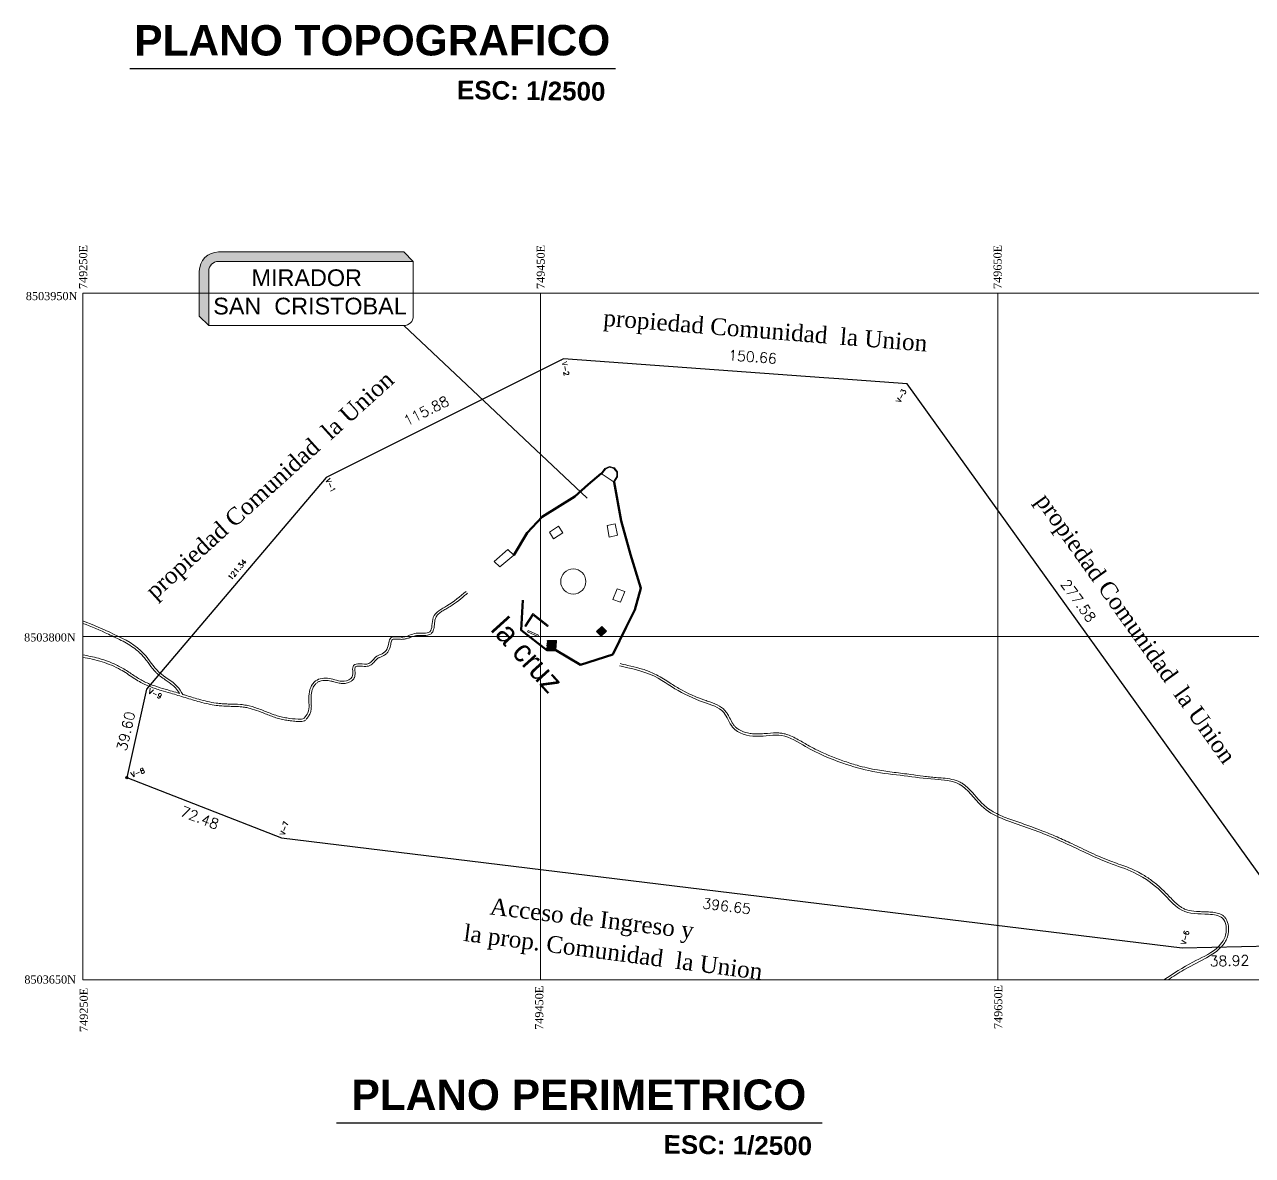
# Model space of a CAD drawing. Header units: metres. Extents: x 706327 to 709352, y 8490049 to 8490642.
# Drawn here: x 707735.1 to 707949.8, y 8490207.3 to 8490404.9 of the extents above; entities that cross this region are included whole.
import ezdxf
from ezdxf.enums import TextEntityAlignment as Align

# ---------------------------------------------------------------- set-up
doc = ezdxf.new("R2010")
doc.units = ezdxf.units.M
for name, color, linetype, lineweight in [('1-blanco', 7, 'Continuous', 25), ('2D Drafting - General_Pen_No__1', 7, 'Continuous', 13), ('auxiliar', 1, 'Continuous', 9), ('CUADROS', 9, 'Continuous', 20), ('EICers.Inodoros', 190, 'Continuous', 0), ('MUROS-05', 5, 'Continuous', 30), ('TEXTO', 152, 'Continuous', 0), ('Textos', 7, 'Continuous', 25)]:
    doc.layers.add(name, color=color, linetype=linetype, lineweight=lineweight)
for name, color, linetype in [('C-SSWR-PIPE-PATT', 7, 'Continuous'), ('C-TOPO', 7, 'Continuous'), ('C-TOPO-MINR', 8, 'Continuous'), ('C-TOPO-MINR-N', 11, 'Continuous')]:
    doc.layers.add(name, color=color, linetype=linetype)
doc.styles.add('ARIAL', font='arial.ttf')
doc.styles.add('L120', font='times.ttf', dxfattribs={"height": 3})
doc.styles.add('ROMANS', font='romans.shx', dxfattribs={"height": 0.75})
doc.styles.get("Standard").update_dxf_attribs({"font": 'simplex.shx'})

msp = doc.modelspace()

# ---------------------------------------------------------------- hatches: boundary and pattern name
at = {"layer": 'C-TOPO'}
h = msp.add_hatch(dxfattribs=at)
h.set_pattern_fill('ANSI31', color=256, scale=0.06, angle=45)
h.set_pattern_definition([(90, (408045.33272, 5088777.94566), (-0.1905, 0), [])])
h.paths.add_polyline_path([(707836.8886, 8490298.8806), (707836.0916, 8490299.6898), (707835.1708, 8490298.8099), (707835.9678, 8490298.0006)])
h = msp.add_hatch(dxfattribs=at)
h.set_pattern_fill('ANSI31', color=256, scale=0.06, angle=15)
h.set_pattern_definition([(60, (408045.33272, 5088777.94566), (-0.164977839421, 0.09525), [])])
h.paths.add_polyline_path([(707828.1537, 8490297.2557), (707826.556, 8490297.2449), (707826.4723, 8490296.0739), (707826.5482, 8490296.0771), (707826.757, 8490296.0917), (707826.9995, 8490296.1168), (707827.2621, 8490296.1553), (707827.5311, 8490296.2097), (707827.7819, 8490296.2601), (707828.0028, 8490296.2961), (707828.0862, 8490296.3125)])
h.paths.add_polyline_path([(707828.0862, 8490296.3125), (707828.0028, 8490296.2961), (707827.7819, 8490296.2601), (707827.5311, 8490296.2097), (707827.2621, 8490296.1553), (707826.9995, 8490296.1168), (707826.757, 8490296.0917), (707826.5482, 8490296.0771), (707826.4723, 8490296.0739), (707826.4361, 8490295.5687), (707828.0338, 8490295.5795)])
at = {"layer": 'CUADROS'}
h = msp.add_hatch(color=256, dxfattribs=at)
edge = h.paths.add_edge_path()
edge.add_line((707765.7005, 8490353.9363), (707767.348, 8490352.282))
edge.add_line((707767.348, 8490352.282), (707767.348, 8490361.8126))
edge.add_arc((707769.0355, 8490361.8126), 1.6875, 450, 540, ccw=False)
edge.add_line((707769.0355, 8490363.5001), (707803.1167, 8490363.5001))
edge.add_line((707803.1167, 8490363.5001), (707801.476, 8490365.1476))
edge.add_line((707801.476, 8490365.1476), (707769.0755, 8490365.1476))
edge.add_arc((707769.0755, 8490361.7726), 3.375, 450, 540)
edge.add_line((707765.7005, 8490361.7726), (707765.7005, 8490353.9363))

# ---------------------------------------------------------------- linework, layer by layer
at = {"layer": 'C-SSWR-PIPE-PATT', "elevation": 5839.497, "flags": 128}
for points in [[(707874.9054, 8490343.1526), (707829.3489, 8490346.4666), (707787.8845, 8490325.7461), (707787.8845, 8490325.7461), (707756.4485, 8490288.7656)], [(707756.4485, 8490288.7656), (707756.4485, 8490288.7656), (707756.4485, 8490288.7656), (707756.4485, 8490288.7656), (707756.4485, 8490288.7656), (707756.4485, 8490288.7656), (707753.0283, 8490273.2994), (707753.0283, 8490273.2994), (707780.0389, 8490262.7657), (707780.0389, 8490262.7657), (707780.0389, 8490262.7657), (707780.0389, 8490262.7657), (707780.0389, 8490262.7657), (707780.0389, 8490262.7657), (707780.0389, 8490262.7657), (707937.5341, 8490243.5657), (707953.1002, 8490243.8982), (707954.2166, 8490251.9047), (707954.2166, 8490251.9047), (707954.2166, 8490251.9047), (707954.2166, 8490251.9047), (707889.4532, 8490342.0944), (707877.5273, 8490342.9619)], [(707877.5273, 8490342.9619), (707874.9054, 8490343.1526)]]:
    msp.add_lwpolyline(points, dxfattribs=at)
at = {"layer": 'C-SSWR-PIPE-PATT'}
msp.add_circle((707753.0283, 8490273.2994, 5839.497), 0.1964, dxfattribs=at)
at = {"layer": 'C-TOPO-MINR', "color": 136, "linetype": 'Continuous', "lineweight": 0, "elevation": 5839.497}
msp.add_lwpolyline([(707829.0086, 8490346.1704), (707829.0085, 8490346.1708)], dxfattribs=at)
at = {"layer": 'C-TOPO-MINR-N', "lineweight": 5}
for p, q in [((707745.3327, 8490237.9457, 5839.497), (707745.3327, 8490357.9457, 5839.497)), ((707745.3327, 8490357.9457, 5839.497), (707965.3327, 8490357.9457, 5839.497)), ((707825.3327, 8490237.9457, 5839.497), (707825.3327, 8490357.9457, 5839.497)), ((707905.3327, 8490237.9457, 5839.497), (707905.3327, 8490357.9457, 5839.497)), ((707745.3327, 8490297.9457, 5839.497), (707965.3327, 8490297.9457, 5839.497)), ((707745.3327, 8490237.9457, 5839.497), (707965.3327, 8490237.9457, 5839.497))]:
    msp.add_line(p, q, dxfattribs=at)
at = {"layer": 'CUADROS', "color": 7, "elevation": 5839.497}
msp.add_lwpolyline([(707767.348, 8490352.282), (707765.7005, 8490353.9363), (707765.7005, 8490361.7726, -0.41421356), (707769.0755, 8490365.1476), (707801.476, 8490365.1476), (707801.476, 8490365.1476), (707803.1167, 8490363.5001)], format="xyb", dxfattribs=at)
msp.add_lwpolyline([(707803.1167, 8490363.5001), (707803.1167, 8490363.5001), (707803.1167, 8490353.9695, -0.41421356), (707801.4292, 8490352.282), (707801.4292, 8490352.282), (707767.348, 8490352.282), (707767.348, 8490361.8126, -0.41421356), (707769.0355, 8490363.5001)], format="xyb", close=True, dxfattribs=at)
at = {"layer": 'CUADROS', "color": 7, "elevation": 5839.497, "flags": 128}
for points in [[(707801.4292, 8490352.282), (707801.4292, 8490352.282), (707801.4292, 8490352.282), (707833.5017, 8490322.1249)], [(707835.9816, 8490326.4225), (707836.6224, 8490327.2908), (707837.4023, 8490327.6823), (707838.2705, 8490327.4227), (707838.8232, 8490326.7307), (707838.8266, 8490325.8784), (707838.2332, 8490324.94)], [(707836.0781, 8490326.3513), (707836.7019, 8490327.1965), (707837.4136, 8490327.5537), (707838.2002, 8490327.3185), (707838.7034, 8490326.6885), (707838.7065, 8490325.9129), (707838.1335, 8490325.0053), (707838.3207, 8490324.1461)], [(707835.9776, 8490326.4171), (707838.2332, 8490324.94)], [(707826.5655, 8490299.6809), (707826.6742, 8490299.8502), (707823.9999, 8490301.9961), (707822.6116, 8490299.8031), (707822.7862, 8490299.7017), (707824.0492, 8490301.7001), (707826.5655, 8490299.6809)]]:
    msp.add_lwpolyline(points, dxfattribs=at)
for points in [[(707829.228, 8490316.0694), (707827.6499, 8490315.0454), (707826.9323, 8490316.1822), (707828.5104, 8490317.2062)], [(707836.9972, 8490317.3197), (707838.4123, 8490317.6555), (707838.791, 8490315.6425), (707837.376, 8490315.3067)], [(707820.6637, 8490312.1818), (707818.2379, 8490310.1084), (707817.2252, 8490311.0566), (707819.6509, 8490313.13)], [(707838.7482, 8490306.3005), (707840.1217, 8490305.8223), (707839.358, 8490303.9217), (707837.9845, 8490304.3998)], [(707835.9678, 8490298.0006), (707835.1708, 8490298.8099), (707836.0916, 8490299.6898), (707836.8886, 8490298.8806)], [(707823.1716, 8490298.9836), (707825.0024, 8490298.1998), (707824.906, 8490297.9723), (707823.0752, 8490298.7561)], [(707828.0338, 8490295.5795), (707828.0338, 8490295.5795), (707826.4361, 8490295.5687), (707826.556, 8490297.2449), (707828.1537, 8490297.2557), (707828.1537, 8490297.2557)]]:
    msp.add_lwpolyline(points, close=True, dxfattribs=at)
at = {"layer": 'CUADROS', "color": 7}
msp.add_circle((707831.0855, 8490307.5544, 5839.497), 2.1965, dxfattribs=at)
at = {"layer": 'EICers.Inodoros', "linetype": 'Continuous', "lineweight": 5, "elevation": 5839.497, "flags": 128}
msp.add_lwpolyline([(707937.8422, 8490239.6966), (707941.7794, 8490241.8029), (707943.5284, 8490242.9203), (707944.1302, 8490243.4566), (707944.4001, 8490243.7123)], dxfattribs=at)
at = {"layer": 'EICers.Inodoros', "linetype": 'Continuous', "lineweight": 5}
for points, knots in [([(707762.8231, 8490287.8228, 5839.497), (707762.9234, 8490287.7917, 5839.497), (707763.0236, 8490287.7606, 5839.497), (707763.952, 8490287.472, 5839.497), (707764.7748, 8490287.2137, 5839.497), (707766.0964, 8490286.8447, 5839.497), (707766.5946, 8490286.7159, 5839.497), (707767.6111, 8490286.4879, 5839.497), (707768.1295, 8490286.3898, 5839.497), (707768.9978, 8490286.2673, 5839.497), (707769.3454, 8490286.2295, 5839.497), (707770.0465, 8490286.1787, 5839.497), (707770.4011, 8490286.1646, 5839.497), (707771.4721, 8490286.1327, 5839.497), (707772.1956, 8490286.1251, 5839.497), (707773.2546, 8490286.0349, 5839.497), (707773.5926, 8490285.9942, 5839.497), (707774.6001, 8490285.8141, 5839.497), (707775.2521, 8490285.6156, 5839.497), (707776.531, 8490285.1567, 5839.497), (707777.1589, 8490284.8964, 5839.497), (707778.2173, 8490284.4803, 5839.497), (707778.6489, 8490284.317, 5839.497), (707779.3966, 8490284.0721, 5839.497), (707779.7114, 8490283.9811, 5839.497), (707780.3484, 8490283.8273, 5839.497), (707780.6703, 8490283.7633, 5839.497), (707781.6443, 8490283.6035, 5839.497), (707782.3052, 8490283.5399, 5839.497), (707783.3525, 8490283.4782, 5839.497), (707783.7337, 8490283.4638, 5839.497), (707784.0559, 8490283.6819, 5839.497), (707784.2951, 8490283.9858, 5839.497), (707785.1552, 8490285.0786, 5839.497), (707784.5268, 8490287.5077, 5839.497), (707785.5652, 8490290.52, 5839.497), (707788.6004, 8490290.8843, 5839.497), (707790.5394, 8490289.8064, 5839.497), (707793.0162, 8490290.7222, 5839.497), (707792.0933, 8490293.008, 5839.497), (707793.9549, 8490293.2785, 5839.497), (707795.5475, 8490292.8598, 5839.497), (707796.3831, 8490294.5349, 5839.497), (707797.756, 8490294.8592, 5839.497), (707798.863, 8490295.8732, 5839.497), (707798.7144, 8490298.3187, 5839.497), (707801.6117, 8490297.5058, 5839.497), (707803.3843, 8490298.8823, 5839.497), (707806.6608, 8490298.0908, 5839.497), (707806.0894, 8490301.8935, 5839.497), (707809.4492, 8490303.3908, 5839.497), (707811.2794, 8490304.9405, 5839.497), (707812.3269, 8490305.8274, 5839.497)], [551.27195983, 551.27195983, 551.27195983, 551.27195983, 552.05092309, 552.05092309, 558.49473727, 558.49473727, 562.39048486, 562.39048486, 566.41725299, 566.41725299, 569.091744, 569.091744, 571.76623501, 571.76623501, 577.11521704, 577.11521704, 579.62897904, 579.62897904, 584.65650305, 584.65650305, 589.68402707, 589.68402707, 593.15923528, 593.15923528, 595.68001974, 595.68001974, 598.20080419, 598.20080419, 603.24237309, 603.24237309, 606.0992864, 606.0992864, 606.0992864, 608.91048765, 616.20912091, 623.49096983, 629.54535944, 636.13741858, 640.20249999, 645.20791609, 647.88233274, 651.93053133, 656.61891924, 659.18471545, 662.25161358, 667.32745603, 672.61835737, 678.68645101, 684.62143849, 691.00355937, 698.84632669, 709.33980731, 709.33980731, 709.33980731, 709.33980731]), ([(707784.3702, 8490283.4345, 5839.497), (707784.434, 8490283.5156, 5839.497), (707784.4992, 8490283.5984, 5839.497), (707784.6934, 8490283.8538, 5839.497), (707784.8214, 8490284.0331, 5839.497), (707784.9848, 8490284.3259, 5839.497), (707785.0345, 8490284.4278, 5839.497), (707785.1177, 8490284.6357, 5839.497), (707785.1515, 8490284.7408, 5839.497), (707785.233, 8490285.057, 5839.497), (707785.2611, 8490285.2687, 5839.497), (707785.2874, 8490285.6888, 5839.497), (707785.2856, 8490285.8975, 5839.497), (707785.2656, 8490286.4847, 5839.497), (707785.2353, 8490286.8594, 5839.497), (707785.2347, 8490287.4288, 5839.497), (707785.2445, 8490287.6304, 5839.497), (707785.292, 8490288.0325, 5839.497), (707785.3289, 8490288.2313, 5839.497), (707785.4633, 8490288.7421, 5839.497), (707785.5852, 8490289.0395, 5839.497), (707785.8428, 8490289.4535, 5839.497), (707785.9576, 8490289.5967, 5839.497), (707786.2064, 8490289.8314, 5839.497), (707786.3381, 8490289.9247, 5839.497), (707786.6385, 8490290.0813, 5839.497), (707786.8052, 8490290.1436, 5839.497), (707787.3663, 8490290.288, 5839.497), (707787.8001, 8490290.3078, 5839.497), (707788.3823, 8490290.2384, 5839.497), (707788.5489, 8490290.2057, 5839.497), (707788.8881, 8490290.123, 5839.497), (707789.0595, 8490290.0734, 5839.497), (707789.5253, 8490289.938, 5839.497), (707789.8278, 8490289.8487, 5839.497), (707790.3643, 8490289.756, 5839.497), (707790.5833, 8490289.7335, 5839.497), (707791.0668, 8490289.7386, 5839.497), (707791.3359, 8490289.7721, 5839.497), (707791.8157, 8490289.9041, 5839.497), (707792.0283, 8490289.9892, 5839.497), (707792.3682, 8490290.2018, 5839.497), (707792.5038, 8490290.3136, 5839.497), (707792.6807, 8490290.5303, 5839.497), (707792.737, 8490290.6167, 5839.497), (707792.8146, 8490290.7775, 5839.497), (707792.8407, 8490290.8471, 5839.497), (707792.8806, 8490290.9843, 5839.497), (707792.8951, 8490291.0526, 5839.497), (707792.9372, 8490291.3213, 5839.497), (707792.9358, 8490291.5159, 5839.497), (707792.9222, 8490291.8825, 5839.497), (707792.9095, 8490292.0549, 5839.497), (707792.9059, 8490292.3116, 5839.497), (707792.9107, 8490292.4068, 5839.497), (707792.9309, 8490292.5301, 5839.497), (707792.9431, 8490292.5685, 5839.497), (707792.9614, 8490292.608, 5839.497), (707792.9678, 8490292.618, 5839.497), (707792.9787, 8490292.6317, 5839.497), (707792.9834, 8490292.6367, 5839.497), (707793.0011, 8490292.6513, 5839.497), (707793.0133, 8490292.66, 5839.497), (707793.0722, 8490292.6937, 5839.497), (707793.143, 8490292.7207, 5839.497), (707793.3206, 8490292.7602, 5839.497), (707793.4268, 8490292.7732, 5839.497), (707793.6505, 8490292.7851, 5839.497), (707793.7666, 8490292.7841, 5839.497), (707794.0012, 8490292.7734, 5839.497), (707794.1206, 8490292.7638, 5839.497), (707794.4209, 8490292.7399, 5839.497), (707794.6039, 8490292.7249, 5839.497), (707794.9459, 8490292.7294, 5839.497), (707795.104, 8490292.743, 5839.497), (707795.3371, 8490292.8024, 5839.497), (707795.4103, 8490292.8267, 5839.497), (707795.5861, 8490292.9028, 5839.497), (707795.6812, 8490292.9597, 5839.497), (707795.854, 8490293.0839, 5839.497), (707795.9325, 8490293.1516, 5839.497), (707796.1766, 8490293.3837, 5839.497), (707796.3219, 8490293.558, 5839.497), (707796.602, 8490293.8728, 5839.497), (707796.7363, 8490294.0125, 5839.497), (707796.9117, 8490294.1448, 5839.497), (707796.9555, 8490294.1733, 5839.497), (707797.0544, 8490294.2287, 5839.497), (707797.1086, 8490294.255, 5839.497), (707797.2944, 8490294.3367, 5839.497), (707797.4426, 8490294.3892, 5839.497), (707797.6858, 8490294.4895, 5839.497), (707797.7723, 8490294.5278, 5839.497), (707797.9459, 8490294.6176, 5839.497), (707798.0306, 8490294.6677, 5839.497), (707798.276, 8490294.834, 5839.497), (707798.4284, 8490294.9662, 5839.497), (707798.6738, 8490295.2484, 5839.497), (707798.7723, 8490295.3916, 5839.497), (707798.8955, 8490295.6313, 5839.497), (707798.9325, 8490295.7172, 5839.497), (707798.9956, 8490295.8876, 5839.497), (707799.0224, 8490295.973, 5839.497), (707799.0931, 8490296.2271, 5839.497), (707799.1277, 8490296.3938, 5839.497), (707799.1914, 8490296.707, 5839.497), (707799.2205, 8490296.8536, 5839.497), (707799.2851, 8490297.1056, 5839.497), (707799.3212, 8490297.2105, 5839.497), (707799.3762, 8490297.319, 5839.497), (707799.3945, 8490297.347, 5839.497), (707799.4233, 8490297.3829, 5839.497), (707799.4341, 8490297.3935, 5839.497), (707799.4566, 8490297.4117, 5839.497), (707799.4703, 8490297.4207, 5839.497), (707799.5289, 8490297.4507, 5839.497), (707799.5931, 8490297.4712, 5839.497), (707799.7663, 8490297.4969, 5839.497), (707799.8739, 8490297.5022, 5839.497), (707800.1151, 8490297.4999, 5839.497), (707800.2486, 8490297.4925, 5839.497), (707800.6069, 8490297.47, 5839.497), (707800.8412, 8490297.4525, 5839.497), (707801.1872, 8490297.4547, 5839.497), (707801.2968, 8490297.4596, 5839.497), (707801.5102, 8490297.4815, 5839.497), (707801.6132, 8490297.4978, 5839.497), (707801.9117, 8490297.5586, 5839.497), (707802.0965, 8490297.6148, 5839.497), (707802.5335, 8490297.7669, 5839.497), (707802.7728, 8490297.8678, 5839.497), (707803.1595, 8490298.0039, 5839.497), (707803.3104, 8490298.0501, 5839.497), (707803.5921, 8490298.1104, 5839.497), (707803.7204, 8490298.1277, 5839.497), (707804.0075, 8490298.145, 5839.497), (707804.1626, 8490298.1455, 5839.497), (707804.5498, 8490298.1391, 5839.497), (707804.7866, 8490298.129, 5839.497), (707805.2118, 8490298.1336, 5839.497), (707805.4011, 8490298.1434, 5839.497), (707805.7231, 8490298.2016, 5839.497), (707805.8578, 8490298.2387, 5839.497), (707806.0653, 8490298.3362, 5839.497), (707806.1407, 8490298.381, 5839.497), (707806.273, 8490298.4848, 5839.497), (707806.3298, 8490298.5411, 5839.497), (707806.4271, 8490298.6594, 5839.497), (707806.4685, 8490298.7219, 5839.497), (707806.5907, 8490298.9418, 5839.497), (707806.6442, 8490299.106, 5839.497), (707806.7231, 8490299.4398, 5839.497), (707806.7482, 8490299.6104, 5839.497), (707806.7894, 8490299.9528, 5839.497), (707806.8053, 8490300.1246, 5839.497), (707806.8435, 8490300.4757, 5839.497), (707806.8664, 8490300.6538, 5839.497), (707806.921, 8490300.9264, 5839.497), (707806.9476, 8490301.0294, 5839.497), (707807.0519, 8490301.3308, 5839.497), (707807.1594, 8490301.5106, 5839.497), (707807.4396, 8490301.8451, 5839.497), (707807.6131, 8490301.9988, 5839.497), (707808.0106, 8490302.2904, 5839.497), (707808.2341, 8490302.4279, 5839.497), (707808.6817, 8490302.6875, 5839.497), (707808.9034, 8490302.8099, 5839.497), (707809.4025, 8490303.1009, 5839.497), (707809.6715, 8490303.2704, 5839.497), (707810.1901, 8490303.6182, 5839.497), (707810.4407, 8490303.7971, 5839.497), (707811.1726, 8490304.3437, 5839.497), (707811.634, 8490304.7215, 5839.497), (707812.2534, 8490305.241, 5839.497), (707812.4196, 8490305.3818, 5839.497), (707812.5853, 8490305.5221, 5839.497)], [606.0992864, 606.0992864, 606.0992864, 606.0992864, 606.84949716, 606.84949716, 608.34991867, 608.34991867, 609.08696556, 609.08696556, 609.82401245, 609.82401245, 611.29810623, 611.29810623, 612.77220002, 612.77220002, 615.48305402, 615.48305402, 617.01457919, 617.01457919, 618.54610436, 618.54610436, 621.11137639, 621.11137639, 622.75815124, 622.75815124, 624.29852444, 624.29852444, 625.83889765, 625.83889765, 629.16513848, 629.16513848, 630.55219178, 630.55219178, 631.93924507, 631.93924507, 634.22068845, 634.22068845, 635.67383349, 635.67383349, 637.27470665, 637.27470665, 638.58682689, 638.58682689, 639.56676125, 639.56676125, 640.11677337, 640.11677337, 640.50516498, 640.50516498, 640.89355659, 640.89355659, 642.05053084, 642.05053084, 643.20750509, 643.20750509, 644.06719601, 644.06719601, 644.70441864, 644.70441864, 645.0989488, 645.0989488, 645.42085885, 645.42085885, 645.7427689, 645.7427689, 646.59368934, 646.59368934, 647.44460978, 647.44460978, 648.29553021, 648.29553021, 649.14645065, 649.14645065, 650.40539148, 650.40539148, 651.42962427, 651.42962427, 651.89545084, 651.89545084, 652.56358637, 652.56358637, 653.23172191, 653.23172191, 654.78255768, 654.78255768, 656.33339345, 656.33339345, 656.88330844, 656.88330844, 657.43322343, 657.43322343, 658.62662322, 658.62662322, 659.24229349, 659.24229349, 659.85796375, 659.85796375, 661.08930428, 661.08930428, 662.1140926, 662.1140926, 662.65081431, 662.65081431, 663.18753602, 663.18753602, 664.26097945, 664.26097945, 665.33442287, 665.33442287, 666.40786629, 666.40786629, 666.95506725, 666.95506725, 667.37343374, 667.37343374, 667.79180023, 667.79180023, 668.7442975, 668.7442975, 669.69679477, 669.69679477, 670.64929204, 670.64929204, 672.12216682, 672.12216682, 672.78381957, 672.78381957, 673.44547232, 673.44547232, 674.76877781, 674.76877781, 676.76311915, 676.76311915, 678.07977348, 678.07977348, 679.17327468, 679.17327468, 680.26677587, 680.26677587, 681.81407521, 681.81407521, 683.06735421, 683.06735421, 683.97632421, 683.97632421, 684.5132758, 684.5132758, 684.98348983, 684.98348983, 685.45370386, 685.45370386, 686.59510559, 686.59510559, 687.73650732, 687.73650732, 688.87790905, 688.87790905, 690.13962935, 690.13962935, 691.00547051, 691.00547051, 692.98309452, 692.98309452, 694.96071854, 694.96071854, 696.93834256, 696.93834256, 698.72378302, 698.72378302, 700.9626188, 700.9626188, 703.20145458, 703.20145458, 707.67912613, 707.67912613, 709.33980731, 709.33980731, 709.33980731, 709.33980731]), ([(707745.3264, 8490300.6668, 5839.497), (707747.1328, 8490299.9949, 5839.497), (707750.8807, 8490298.3561, 5839.497), (707755.8876, 8490295.8261, 5839.497), (707758.3174, 8490291.4227, 5839.497), (707761.4915, 8490289.9715, 5839.497), (707762.5179, 8490288.3169, 5839.497), (707762.8231, 8490287.8228, 5839.497)], [1300.77898171, 1300.77898171, 1300.77898171, 1300.77898171, 1315.26430157, 1331.23622037, 1341.41044425, 1351.60900375, 1355.87587252, 1355.87587252, 1355.87587252, 1355.87587252]), ([(707745.3327, 8490300.2374, 5839.497), (707746.8349, 8490299.6734, 5839.497), (707748.3237, 8490299.0343, 5839.497), (707750.2427, 8490298.1509, 5839.497), (707750.6732, 8490297.9498, 5839.497), (707751.5265, 8490297.54, 5839.497), (707751.9489, 8490297.3302, 5839.497), (707753.1855, 8490296.6713, 5839.497), (707753.9692, 8490296.1924, 5839.497), (707754.9416, 8490295.4183, 5839.497), (707755.2023, 8490295.1885, 5839.497), (707755.6335, 8490294.76, 5839.497), (707755.8092, 8490294.5676, 5839.497), (707756.1502, 8490294.1605, 5839.497), (707756.3158, 8490293.947, 5839.497), (707756.8098, 8490293.29, 5839.497), (707757.1354, 8490292.8299, 5839.497), (707757.6677, 8490292.1717, 5839.497), (707757.8485, 8490291.9616, 5839.497), (707758.1699, 8490291.6263, 5839.497), (707758.304, 8490291.4961, 5839.497), (707758.5825, 8490291.2481, 5839.497), (707758.7256, 8490291.1307, 5839.497), (707759.1616, 8490290.7922, 5839.497), (707759.4609, 8490290.585, 5839.497), (707760.205, 8490290.0743, 5839.497), (707760.6435, 8490289.7768, 5839.497), (707761.2141, 8490289.2926, 5839.497), (707761.3877, 8490289.128, 5839.497), (707761.7958, 8490288.6726, 5839.497), (707762.0192, 8490288.3484, 5839.497), (707762.2328, 8490288.0042, 5839.497)], [1301.17166751, 1301.17166751, 1301.17166751, 1301.17166751, 1313.32043452, 1313.32043452, 1316.81974786, 1316.81974786, 1320.31906121, 1320.31906121, 1327.3176879, 1327.3176879, 1330.05910503, 1330.05910503, 1332.13405572, 1332.13405572, 1334.20900642, 1334.20900642, 1338.35890781, 1338.35890781, 1340.3557555, 1340.3557555, 1341.6762606, 1341.6762606, 1342.99676569, 1342.99676569, 1345.63777589, 1345.63777589, 1349.66705982, 1349.66705982, 1351.62165297, 1351.62165297, 1354.73901959, 1354.73901959, 1354.73901959, 1354.73901959]), ([(707745.3327, 8490294.7264, 5839.497), (707745.3334, 8490294.7263, 5839.497), (707745.3341, 8490294.7262, 5839.497), (707746.2512, 8490294.5767, 5839.497), (707747.1594, 8490294.3855, 5839.497), (707748.701, 8490293.9578, 5839.497), (707749.3415, 8490293.7485, 5839.497), (707750.6004, 8490293.2604, 5839.497), (707751.2182, 8490292.9817, 5839.497), (707752.123, 8490292.5016, 5839.497), (707752.4244, 8490292.3278, 5839.497), (707753.0139, 8490291.9648, 5839.497), (707753.3029, 8490291.7765, 5839.497), (707754.1616, 8490291.2088, 5839.497), (707754.7236, 8490290.8269, 5839.497), (707755.5748, 8490290.3253, 5839.497), (707755.8535, 8490290.1736, 5839.497), (707756.4243, 8490289.8929, 5839.497), (707756.7156, 8490289.7631, 5839.497), (707757.6039, 8490289.3988, 5839.497), (707758.2156, 8490289.1895, 5839.497), (707759.4252, 8490288.8132, 5839.497), (707760.0219, 8490288.6445, 5839.497), (707761.0391, 8490288.3559, 5839.497), (707761.4588, 8490288.2363, 5839.497), (707761.9954, 8490288.0761, 5839.497), (707762.1142, 8490288.0402, 5839.497), (707762.2328, 8490288.0042, 5839.497)], [504.05291841, 504.05291841, 504.05291841, 504.05291841, 504.05797464, 504.05797464, 510.9690308, 510.9690308, 515.95925419, 515.95925419, 520.94947757, 520.94947757, 523.5062529, 523.5062529, 526.06302822, 526.06302822, 531.17657888, 531.17657888, 533.62903261, 533.62903261, 536.08148633, 536.08148633, 540.98639379, 540.98639379, 545.60710891, 545.60710891, 548.829016, 548.829016, 549.74667392, 549.74667392, 549.74667392, 549.74667392]), ([(707745.3327, 8490294.3211, 5839.497), (707745.8845, 8490294.23, 5839.497), (707746.4324, 8490294.1234, 5839.497), (707747.5611, 8490293.8631, 5839.497), (707748.1412, 8490293.7061, 5839.497), (707749.8273, 8490293.1684, 5839.497), (707750.9138, 8490292.7167, 5839.497), (707752.3153, 8490291.9305, 5839.497), (707752.6866, 8490291.699, 5839.497), (707753.4242, 8490291.2191, 5839.497), (707753.7903, 8490290.9718, 5839.497), (707754.5148, 8490290.4976, 5839.497), (707754.8729, 8490290.27, 5839.497), (707755.5358, 8490289.8897, 5839.497), (707755.8369, 8490289.732, 5839.497), (707756.4502, 8490289.4419, 5839.497), (707756.7621, 8490289.3084, 5839.497), (707757.7094, 8490288.9352, 5839.497), (707758.3567, 8490288.7223, 5839.497), (707759.5685, 8490288.3558, 5839.497), (707760.1311, 8490288.1981, 5839.497), (707761.1195, 8490287.917, 5839.497), (707761.5452, 8490287.7941, 5839.497), (707762.3934, 8490287.538, 5839.497), (707762.8166, 8490287.4062, 5839.497), (707764.0856, 8490287.0113, 5839.497), (707764.9311, 8490286.7487, 5839.497), (707766.2747, 8490286.385, 5839.497), (707766.7685, 8490286.2626, 5839.497), (707767.73, 8490286.0583, 5839.497), (707768.1972, 8490285.9743, 5839.497), (707768.9981, 8490285.8649, 5839.497), (707769.3293, 8490285.8297, 5839.497), (707770.0957, 8490285.7739, 5839.497), (707770.5275, 8490285.7598, 5839.497), (707771.3899, 8490285.7366, 5839.497), (707771.8195, 8490285.7276, 5839.497), (707772.6319, 8490285.6881, 5839.497), (707773.0154, 8490285.6596, 5839.497), (707773.6581, 8490285.5773, 5839.497), (707773.9196, 8490285.5332, 5839.497), (707774.4389, 8490285.42, 5839.497), (707774.6971, 8490285.3519, 5839.497), (707775.4685, 8490285.1215, 5839.497), (707775.9784, 8490284.9332, 5839.497), (707777.1077, 8490284.4924, 5839.497), (707777.7274, 8490284.2345, 5839.497), (707778.6708, 8490283.8891, 5839.497), (707778.9878, 8490283.7808, 5839.497), (707779.6277, 8490283.5898, 5839.497), (707779.9515, 8490283.5072, 5839.497), (707780.6028, 8490283.3686, 5839.497), (707780.9307, 8490283.3117, 5839.497), (707781.4709, 8490283.2349, 5839.497), (707781.6822, 8490283.209, 5839.497), (707782.0622, 8490283.1688, 5839.497), (707782.2306, 8490283.1533, 5839.497), (707782.5429, 8490283.1279, 5839.497), (707782.6867, 8490283.1176, 5839.497), (707782.9209, 8490283.1028, 5839.497), (707783.0106, 8490283.0971, 5839.497), (707783.2009, 8490283.0889, 5839.497), (707783.3, 8490283.0867, 5839.497), (707783.5486, 8490283.0958, 5839.497), (707783.7023, 8490283.113, 5839.497), (707784.0009, 8490283.1968, 5839.497), (707784.145, 8490283.2592, 5839.497), (707784.2802, 8490283.3507, 5839.497)], [504.21679933, 504.21679933, 504.21679933, 504.21679933, 508.43585009, 508.43585009, 512.98809363, 512.98809363, 521.82582702, 521.82582702, 525.12722827, 525.12722827, 528.42862952, 528.42862952, 531.5937903, 531.5937903, 534.13023807, 534.13023807, 536.66668584, 536.66668584, 541.73958138, 541.73958138, 546.07131286, 546.07131286, 549.36563256, 549.36563256, 552.65995227, 552.65995227, 559.24859168, 559.24859168, 563.05112389, 563.05112389, 566.60079542, 566.60079542, 569.08306355, 569.08306355, 572.29345274, 572.29345274, 575.50384194, 575.50384194, 578.42363429, 578.42363429, 580.47141436, 580.47141436, 582.51919442, 582.51919442, 586.61475455, 586.61475455, 591.58474373, 591.58474373, 594.06679487, 594.06679487, 596.54884602, 596.54884602, 599.03089716, 599.03089716, 600.61688507, 600.61688507, 601.87558625, 601.87558625, 602.9458181, 602.9458181, 603.61772597, 603.61772597, 604.28963384, 604.28963384, 605.24134249, 605.24134249, 606.0992864, 606.0992864, 606.0992864, 606.0992864]), ([(707944.4001, 8490243.7123, 5839.497), (707944.5129, 8490243.8345, 5839.497), (707944.6213, 8490243.962, 5839.497), (707944.9132, 8490244.3404, 5839.497), (707945.0832, 8490244.605, 5839.497), (707945.3468, 8490245.1368, 5839.497), (707945.4478, 8490245.3984, 5839.497), (707945.6356, 8490246.1005, 5839.497), (707945.6856, 8490246.5575, 5839.497), (707945.6461, 8490247.4569, 5839.497), (707945.5573, 8490247.9004, 5839.497), (707945.299, 8490248.4733, 5839.497), (707945.2013, 8490248.6405, 5839.497), (707944.9873, 8490248.9142, 5839.497), (707944.8771, 8490249.0265, 5839.497), (707944.6381, 8490249.219, 5839.497), (707944.5098, 8490249.3004, 5839.497), (707944.0756, 8490249.5242, 5839.497), (707943.7491, 8490249.6174, 5839.497), (707943.0811, 8490249.7416, 5839.497), (707942.7384, 8490249.7722, 5839.497), (707942.0661, 8490249.8136, 5839.497), (707941.738, 8490249.8259, 5839.497), (707941.0945, 8490249.8504, 5839.497), (707940.78, 8490249.8621, 5839.497), (707939.8631, 8490249.9128, 5839.497), (707939.2878, 8490249.9683, 5839.497), (707938.4873, 8490250.1492, 5839.497), (707938.2268, 8490250.228, 5839.497), (707937.7897, 8490250.4068, 5839.497), (707937.6089, 8490250.4975, 5839.497), (707937.2521, 8490250.7123, 5839.497), (707937.0769, 8490250.8353, 5839.497), (707936.3986, 8490251.3665, 5839.497), (707935.9125, 8490251.8706, 5839.497), (707935.1654, 8490252.6558, 5839.497), (707934.9115, 8490252.923, 5839.497), (707934.3929, 8490253.4408, 5839.497), (707934.1293, 8490253.6926, 5839.497), (707933.3253, 8490254.4255, 5839.497), (707932.7713, 8490254.8839, 5839.497), (707931.6538, 8490255.7099, 5839.497), (707931.0923, 8490256.081, 5839.497), (707930.0998, 8490256.6566, 5839.497), (707929.6783, 8490256.8782, 5839.497), (707928.3305, 8490257.5123, 5839.497), (707927.381, 8490257.8556, 5839.497), (707925.9718, 8490258.3582, 5839.497), (707925.5068, 8490258.5227, 5839.497), (707924.4674, 8490258.9124, 5839.497), (707923.8945, 8490259.1451, 5839.497), (707922.7548, 8490259.6338, 5839.497), (707922.1889, 8490259.8894, 5839.497), (707920.4967, 8490260.6745, 5839.497), (707919.3761, 8490261.2225, 5839.497), (707917.39, 8490262.1575, 5839.497), (707916.5285, 8490262.5487, 5839.497), (707914.7924, 8490263.3012, 5839.497), (707913.9173, 8490263.6634, 5839.497), (707912.436, 8490264.2451, 5839.497), (707911.8354, 8490264.4725, 5839.497), (707910.772, 8490264.86, 5839.497), (707910.3111, 8490265.0228, 5839.497), (707909.384, 8490265.3406, 5839.497), (707908.9194, 8490265.4957, 5839.497), (707907.5358, 8490265.9695, 5839.497), (707906.6271, 8490266.2971, 5839.497), (707905.3391, 8490266.8817, 5839.497), (707904.9225, 8490267.0918, 5839.497), (707904.1481, 8490267.5403, 5839.497), (707903.7882, 8490267.776, 5839.497), (707903.2044, 8490268.2183, 5839.497), (707902.9718, 8490268.4129, 5839.497), (707902.3026, 8490269.038, 5839.497), (707901.8823, 8490269.5226, 5839.497), (707901.0322, 8490270.5109, 5839.497), (707900.6027, 8490271.0144, 5839.497), (707899.8785, 8490271.7037, 5839.497), (707899.616, 8490271.9271, 5839.497), (707899.1492, 8490272.2561, 5839.497), (707898.9558, 8490272.3758, 5839.497), (707898.2918, 8490272.7206, 5839.497), (707897.7974, 8490272.8777, 5839.497), (707896.7813, 8490273.0818, 5839.497), (707896.2632, 8490273.1588, 5839.497), (707895.3286, 8490273.2423, 5839.497), (707894.914, 8490273.2692, 5839.497), (707894.1298, 8490273.3293, 5839.497), (707893.7578, 8490273.3635, 5839.497), (707893.0178, 8490273.4414, 5839.497), (707892.6508, 8490273.4847, 5839.497), (707891.555, 8490273.6231, 5839.497), (707890.8313, 8490273.7267, 5839.497), (707889.6221, 8490273.8965, 5839.497), (707889.1373, 8490273.9634, 5839.497), (707888.1636, 8490274.0892, 5839.497), (707887.6759, 8490274.1492, 5839.497), (707886.2138, 8490274.3326, 5839.497), (707885.2402, 8490274.4598, 5839.497), (707883.6745, 8490274.7273, 5839.497), (707883.0763, 8490274.8463, 5839.497), (707881.8854, 8490275.1204, 5839.497), (707881.2933, 8490275.2742, 5839.497), (707879.868, 8490275.6808, 5839.497), (707879.0388, 8490275.9481, 5839.497), (707876.5728, 8490276.8147, 5839.497), (707874.9749, 8490277.4759, 5839.497), (707872.9599, 8490278.4947, 5839.497), (707872.5227, 8490278.7271, 5839.497), (707871.7743, 8490279.146, 5839.497), (707871.4619, 8490279.3286, 5839.497), (707870.829, 8490279.6955, 5839.497), (707870.5094, 8490279.8791, 5839.497), (707869.8109, 8490280.2542, 5839.497), (707869.4305, 8490280.4426, 5839.497), (707868.737, 8490280.7278, 5839.497), (707868.4274, 8490280.8357, 5839.497), (707867.8721, 8490280.9804, 5839.497), (707867.6281, 8490281.0278, 5839.497), (707867.1402, 8490281.0883, 5839.497), (707866.8966, 8490281.1027, 5839.497), (707865.925, 8490281.1171, 5839.497), (707865.2014, 8490281.0329, 5839.497), (707864.0943, 8490280.9419, 5839.497), (707863.7109, 8490280.917, 5839.497), (707863.0303, 8490280.9122, 5839.497), (707862.7318, 8490280.9241, 5839.497), (707862.1372, 8490280.9813, 5839.497), (707861.8423, 8490281.0265, 5839.497), (707860.9849, 8490281.2167, 5839.497), (707860.451, 8490281.4166, 5839.497), (707859.809, 8490281.819, 5839.497), (707859.6306, 8490281.956, 5839.497), (707859.3412, 8490282.2333, 5839.497), (707859.2256, 8490282.3671, 5839.497), (707859.0086, 8490282.6673, 5839.497), (707858.9073, 8490282.8324, 5839.497), (707858.6355, 8490283.317, 5839.497), (707858.4725, 8490283.6571, 5839.497), (707858.1732, 8490284.2097, 5839.497), (707858.0489, 8490284.4231, 5839.497), (707857.8221, 8490284.7469, 5839.497), (707857.7313, 8490284.8637, 5839.497), (707857.5354, 8490285.0837, 5839.497), (707857.4315, 8490285.1864, 5839.497), (707857.1054, 8490285.4747, 5839.497), (707856.869, 8490285.6403, 5839.497), (707856.1067, 8490286.0904, 5839.497), (707855.5429, 8490286.3126, 5839.497), (707854.6727, 8490286.6231, 5839.497), (707854.3674, 8490286.7256, 5839.497), (707853.5838, 8490286.9994, 5839.497), (707853.11, 8490287.1779, 5839.497), (707852.183, 8490287.5543, 5839.497), (707851.7306, 8490287.7519, 5839.497), (707850.7571, 8490288.2094, 5839.497), (707850.242, 8490288.4734, 5839.497), (707849.4392, 8490288.9233, 5839.497), (707849.1395, 8490289.1011, 5839.497), (707848.5534, 8490289.4678, 5839.497), (707848.2651, 8490289.6568, 5839.497), (707847.247, 8490290.3258, 5839.497), (707846.499, 8490290.8204, 5839.497), (707845.29, 8490291.436, 5839.497), (707844.9528, 8490291.593, 5839.497), (707844.307, 8490291.8596, 5839.497), (707844.006, 8490291.9724, 5839.497), (707843.3746, 8490292.1845, 5839.497), (707843.0456, 8490292.2842, 5839.497), (707842.0355, 8490292.5681, 5839.497), (707841.3313, 8490292.7372, 5839.497), (707840.1717, 8490293.0023, 5839.497), (707839.7076, 8490293.1047, 5839.497), (707839.2674, 8490293.2037, 5839.497)], [733.81510035, 733.81510035, 733.81510035, 733.81510035, 734.97288978, 734.97288978, 737.10438472, 737.10438472, 738.93615418, 738.93615418, 741.74013248, 741.74013248, 744.54411079, 744.54411079, 745.79249895, 745.79249895, 746.79222741, 746.79222741, 747.79195586, 747.79195586, 750.03673937, 750.03673937, 752.28152288, 752.28152288, 754.52630639, 754.52630639, 756.7710899, 756.7710899, 761.26065692, 761.26065692, 763.59219198, 763.59219198, 765.38247397, 765.38247397, 767.17275596, 767.17275596, 772.39294101, 772.39294101, 775.0121103, 775.0121103, 777.63127958, 777.63127958, 782.86961815, 782.86961815, 787.83138317, 787.83138317, 791.34871703, 791.34871703, 798.81649486, 798.81649486, 802.51355861, 802.51355861, 807.1939755, 807.1939755, 811.87439239, 811.87439239, 821.23522617, 821.23522617, 828.33060493, 828.33060493, 835.42598369, 835.42598369, 840.20223174, 840.20223174, 843.80456731, 843.80456731, 847.40690289, 847.40690289, 854.61157403, 854.61157403, 858.20849338, 858.20849338, 861.57391274, 861.57391274, 863.94383922, 863.94383922, 868.68369218, 868.68369218, 873.42354514, 873.42354514, 875.92092985, 875.92092985, 877.56214666, 877.56214666, 881.28470338, 881.28470338, 885.0072601, 885.0072601, 887.98469987, 887.98469987, 890.7623674, 890.7623674, 893.54003493, 893.54003493, 899.09536999, 899.09536999, 902.78615191, 902.78615191, 906.47693383, 906.47693383, 913.85849767, 913.85849767, 918.48395392, 918.48395392, 923.10941016, 923.10941016, 929.69952207, 929.69952207, 942.97570609, 942.97570609, 946.67273611, 946.67273611, 949.31864945, 949.31864945, 951.96456279, 951.96456279, 955.01659907, 955.01659907, 957.39554773, 957.39554773, 959.18848343, 959.18848343, 960.98141913, 960.98141913, 966.35514792, 966.35514792, 969.20297409, 969.20297409, 971.40526454, 971.40526454, 973.60755499, 973.60755499, 978.01213589, 978.01213589, 979.92759392, 979.92759392, 981.48509105, 981.48509105, 983.04258819, 983.04258819, 985.79992908, 985.79992908, 987.54072122, 987.54072122, 988.55658213, 988.55658213, 989.57244305, 989.57244305, 991.60416488, 991.60416488, 995.82044016, 995.82044016, 998.09275629, 998.09275629, 1001.78646945, 1001.78646945, 1005.4801826, 1005.4801826, 1009.96387652, 1009.96387652, 1012.77169698, 1012.77169698, 1015.57951744, 1015.57951744, 1022.57285819, 1022.57285819, 1025.07976647, 1025.07976647, 1027.0637828, 1027.0637828, 1029.04779913, 1029.04779913, 1033.0158318, 1033.0158318, 1035.7398403, 1035.7398403, 1035.7398403, 1035.7398403]), ([(707934.3443, 8490237.9457, 5839.497), (707936.0217, 8490239.0484, 5839.497), (707938.9492, 8490240.9678, 5839.497), (707943.1989, 8490242.7765, 5839.497), (707945.5374, 8490245.5895, 5839.497), (707945.1539, 8490249.1674, 5839.497), (707941.3064, 8490249.5233, 5839.497), (707937.471, 8490249.3962, 5839.497), (707933.9705, 8490253.5741, 5839.497), (707929.8905, 8490256.6994, 5839.497), (707923.6675, 8490258.6026, 5839.497), (707917.4686, 8490261.8056, 5839.497), (707910.0122, 8490264.867, 5839.497), (707902.6717, 8490266.9622, 5839.497), (707899.2868, 8490272.7218, 5839.497), (707893.8558, 8490272.9541, 5839.497), (707888.9249, 8490273.6429, 5839.497), (707883.4476, 8490274.1999, 5839.497), (707877.6099, 8490275.888, 5839.497), (707872.4524, 8490278.1168, 5839.497), (707867.6723, 8490281.2531, 5839.497), (707863.1955, 8490280.1129, 5839.497), (707858.7641, 8490281.257, 5839.497), (707857.6074, 8490285.3289, 5839.497), (707853.2397, 8490286.5633, 5839.497), (707848.5491, 8490288.7316, 5839.497), (707845.1321, 8490291.5358, 5839.497), (707840.666, 8490292.479, 5839.497), (707839.1795, 8490292.8135, 5839.497)], [1735.93246673, 1735.93246673, 1735.93246673, 1735.93246673, 1750.7928108, 1762.55098632, 1769.91152746, 1777.2405496, 1783.71408603, 1795.44597782, 1805.15067568, 1822.15153956, 1833.83700604, 1853.48659608, 1874.3120183, 1894.8233402, 1908.46534083, 1919.2728704, 1932.80246517, 1946.64665472, 1960.28456538, 1978.05972477, 1989.44676689, 2000.63836282, 2011.70212815, 2019.22827148, 2029.14960047, 2043.03667539, 2057.43230872, 2066.6061769, 2066.6061769, 2066.6061769, 2066.6061769])]:
    msp.add_open_spline(points, degree=3, knots=knots, dxfattribs=at)
msp.add_open_spline([(707935.073, 8490237.9457, 5839.497), (707935.998, 8490238.552, 5839.497), (707936.9116, 8490239.1426, 5839.497), (707937.8422, 8490239.6966, 5839.497)], degree=3, dxfattribs=at)
at = {"layer": 'MUROS-05', "color": 5, "linetype": 'Continuous', "lineweight": 50, "flags": 128}
for points, elevation in [([(707835.9776, 8490326.4171), (707833.7026, 8490324.5089), (707831.3331, 8490322.3889), (707825.6172, 8490318.8425), (707822.9927, 8490316.0549), (707820.6637, 8490312.1818)], 5839.497), ([(707822.2805, 8490304.3033), (707821.9767, 8490299.0529), (707826.4361, 8490295.5687), (707828.0338, 8490295.5795), (707832.3418, 8490293.0005), (707837.9916, 8490294.7933), (707840.3513, 8490299.5585), (707841.8706, 8490302.6397), (707842.8687, 8490306.4001), (707841.1117, 8490312.2805), (707839.4437, 8490318.1469), (707838.2332, 8490324.94)], 7087.7778)]:
    msp.add_lwpolyline(points, dxfattribs=dict(at, elevation=elevation))
at = {"layer": 'TEXTO', "lineweight": 30, "elevation": 5839.497, "flags": 128}
for points in [[(707753.5571, 8490397.2199), (707838.4883, 8490397.2199)], [(707789.6835, 8490212.9458), (707874.6147, 8490212.9458)]]:
    msp.add_lwpolyline(points, dxfattribs=at)

# ---------------------------------------------------------------- texts
at = {"layer": '1-blanco', "linetype": 'Continuous', "lineweight": 9, "style": 'L120'}
for s, height, rotation, p in [('749250E', 1.41439, 90, (707746.5185, 8490366.3804, 5839.497)), ('749450E', 1.41439, 90, (707826.5291, 8490366.3793, 5839.497)), ('749650E', 1.41439, 90, (707906.4021, 8490366.3897, 5839.497)), ('   propiedad Comunidad  la Union ', 2.917182, 355.444636, (707893.8952, 8490346.7827, -11678.994)), ('   propiedad Comunidad  la Union ', 2.917182, 42.224393, (707801.3964, 8490342.5299, -11678.994)), ('   propiedad Comunidad  la Union ', 2.917182, 305.509387, (707944.7116, 8490274.0226, -11678.994)), ('Acceso de Ingreso y', 2.917182, 353.162079, (707851.8731, 8490244.2573, -11678.994)), ('   la prop. Comunidad  la Union ', 2.917182, 352.5384, (707864.9385, 8490236.9255, -11678.994)), ('749250E', 1.41439, 90, (707746.6286, 8490236.5489, 5839.497)), ('749450E', 1.41439, 90, (707826.2549, 8490236.9177, 5839.497)), ('749650E', 1.41439, 90, (707906.5118, 8490237.0568, 5839.497))]:
    msp.add_text(s, height=height, rotation=rotation, dxfattribs=at).set_placement(p, align=Align.BOTTOM_RIGHT)
for s, p in [('8503950N', (707735.3632, 8490356.309, 5839.497)), ('8503800N', (707735.0609, 8490296.6619, 5839.497)), ('8503650N', (707735.1072, 8490236.8739, 5839.497))]:
    msp.add_text(s, height=1.41439, dxfattribs=at).set_placement(p, align=Align.BOTTOM_LEFT)
at = {"layer": '1-blanco', "linetype": 'Continuous', "lineweight": 9, "attachment_point": 8}
for s, insert, char_height, rotation in [('{\\fArial|b1|i0|c0|p34;PLANO TOPOGRAFICO}', (707795.9382, 8490399.4164, 5839.497), 5.308416, 0.014456), ('{\\fArial|b1|i0|c0|p34;ESC: 1/2500}', (707823.7067, 8490391.6195, 5839.497), 3.244032, 359.393468), ('{\\fArial|b1|i0|c0|p34;PLANO PERIMETRICO}', (707832.0646, 8490215.1423, 5839.497), 5.308416, 0.014456), ('{\\fArial|b1|i0|c0|p34;ESC: 1/2500}', (707859.8331, 8490207.3454, 5839.497), 3.244032, 359.393468)]:
    msp.add_mtext(s, dxfattribs=dict(at, insert=insert, char_height=char_height, rotation=rotation))
at = {"layer": '2D Drafting - General_Pen_No__1', "attachment_point": 5}
for s, insert, char_height, rotation in [('\\A1;150.66', (707862.4211, 8490346.8215, 5839.497), 1.8, 355.83941), ('\\A1;115.88', (707805.3731, 8490337.3931, 5839.497), 1.8, 26.552165), ('\\A1;121.34', (707772.3178, 8490309.6347, 5839.497), 0.9, 49.633042), ('\\A1;277.58', (707919.3938, 8490304.2042, 5839.497), 1.8, 305.681378), ('\\A1;39.60', (707752.8638, 8490281.4172, 5839.497), 1.8, 77.092513), ('\\A1;72.48', (707765.7642, 8490266.267, 5839.497), 1.8, 338.694911), ('\\A1;396.65', (707857.9092, 8490250.8226, 5839.497), 1.8, 353.049457), ('\\A1;38.92', (707945.8143, 8490241.2887, 5839.497), 1.8, 1.223715)]:
    msp.add_mtext(s, dxfattribs=dict(at, insert=insert, char_height=char_height, rotation=rotation))
at = {"layer": 'auxiliar', "char_height": 0.9, "attachment_point": 5}
for s, insert, rotation in [('\\A1;V-2', (707829.7223, 8490344.7613, 5839.497), 279.779958), ('\\A1;V-3', (707888.4271, 8490339.9895, 5839.497), 63.457938), ('\\A1;V-1', (707788.6489, 8490324.3548, 5839.497), 294.448343), ('\\A1;V-9', (707757.9894, 8490287.9593, 5839.497), 333.494323), ('\\A1;V-8', (707754.9416, 8490274.1723, 5839.497), 21.323663), ('\\A1;V-7', (707780.5501, 8490264.4397, 5839.497), 73.25162), ('\\A1;V-6', (707938.0424, 8490245.3459, 5839.497), 75.517888)]:
    msp.add_mtext(s, dxfattribs=dict(at, insert=insert, rotation=rotation))
at = {"layer": 'CUADROS', "color": 7, "insert": (707819.3571, 8490301.7281, 5839.497), "char_height": 3.9, "attachment_point": 1, "rotation": 312.110875, "style": 'ROMANS'}
msp.add_mtext_dynamic_manual_height_columns('{\\fBerlin Sans FB|b0|i0|c0|p34;la cruz}', width=37.874526, gutter_width=3.75, heights=[0], dxfattribs=at)
at = {"layer": 'Textos', "linetype": 'Continuous', "style": 'ARIAL'}
for s, p in [('MIRADOR ', (707785.0503, 8490360.6502, 5839.497)), ('SAN  CRISTOBAL', (707785.0503, 8490355.6936, 5839.497))]:
    msp.add_text(s, height=2.925, dxfattribs=at).set_placement(p, align=Align.MIDDLE)

doc.saveas('drawing.dxf')
